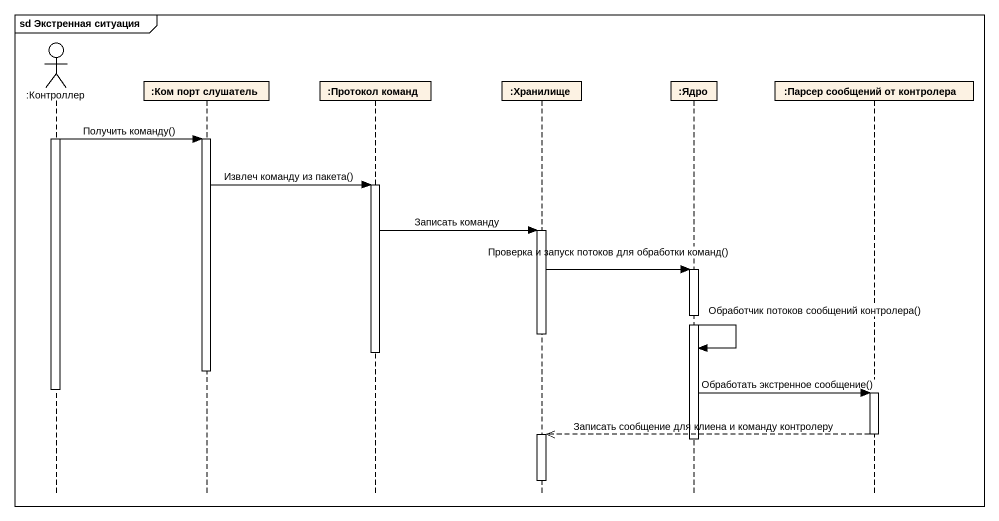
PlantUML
@startuml
mainframe sd Экстренная ситуация
hide footbox
actor ":Контроллер" as Контроллер
participant ":Ком порт слушатель" as Ком_порт_слушатель
participant ":Протокол команд" as Протокол_команд
participant ":Хранилище" as Хранилище
participant ":Ядро" as Ядро
participant ":Парсер сообщений от контролера" as Парсер_сообщений_от

activate Контроллер
Контроллер -> Ком_порт_слушатель : Получить команду()
activate Ком_порт_слушатель
Ком_порт_слушатель -> Протокол_команд : Извлеч команду из пакета()
activate Протокол_команд
Протокол_команд -> Хранилище : Записать команду
activate Хранилище
Хранилище -> Ядро : Проверка и запуск потоков для обработки команд()
activate Ядро
deactivate Хранилище
Ядро -> Ядро : Обработчик потоков сообщений контролера()
deactivate Протокол_команд
deactivate Ком_порт_слушатель
deactivate Контроллер
Ядро -> Парсер_сообщений_от : Обработать экстренное сообщение()
activate Парсер_сообщений_от
Парсер_сообщений_от -->> Хранилище : Записать сообщение для клиена и команду контролеру
deactivate Парсер_сообщений_от
activate Хранилище
deactivate Ядро
deactivate Хранилище
@enduml
